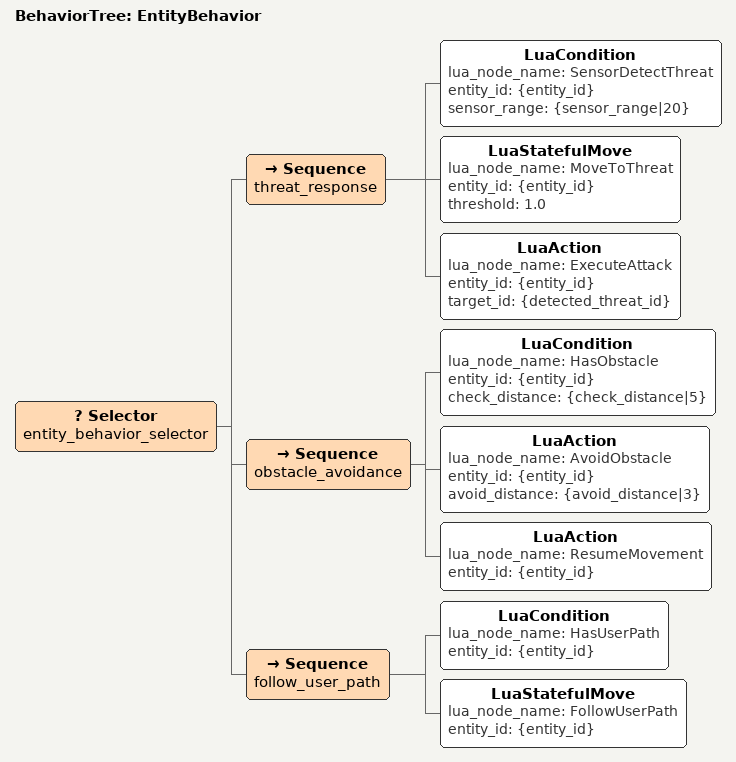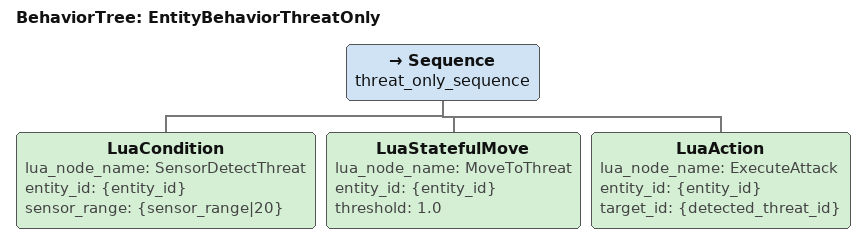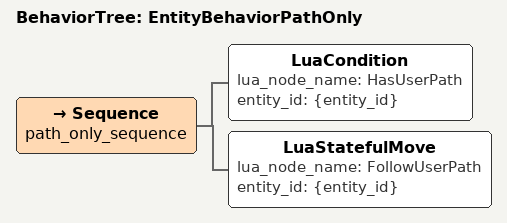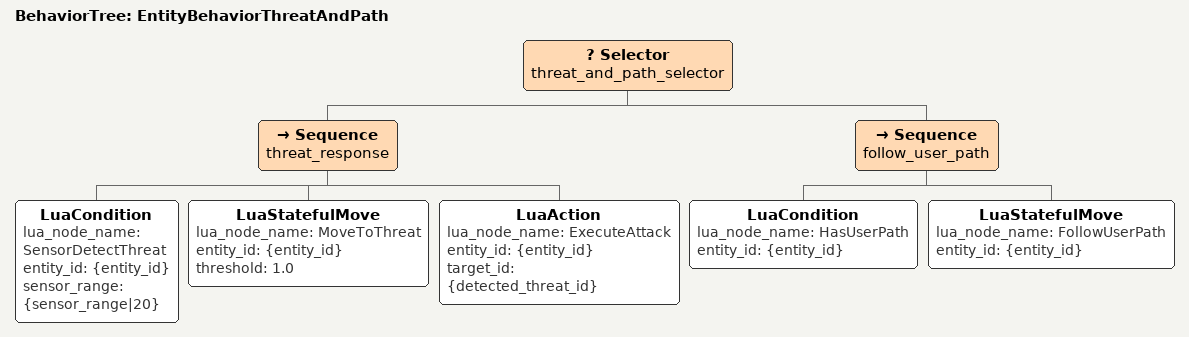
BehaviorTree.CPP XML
<?xml version="1.0"?>
<!--
    Entity Behavior Tree
    实体行为树定义

    优先级顺序（从高到低）：
    1. 威胁响应 - 检测并打击威胁
    2. 障碍物处理 - 检测并绕行障碍物
    3. 用户路线 - 执行用户输入的移动路线
-->
<root main_tree_to_execute="EntityBehavior">

    <!-- 主行为树：实体行为决策 -->
    <BehaviorTree ID="EntityBehavior">
        <Selector name="entity_behavior_selector">
            <!--
                分支1: 威胁响应（最高优先级）
                如果传感器探测到威胁，移动到威胁位置并执行打击
            -->
            <Sequence name="threat_response">
                <LuaCondition lua_node_name="SensorDetectThreat"
                              entity_id="{entity_id}"
                              sensor_range="{sensor_range|20}"/>
                <LuaStatefulMove lua_node_name="MoveToThreat"
                                  entity_id="{entity_id}"
                                  threshold="1.0"/>
                <LuaAction lua_node_name="ExecuteAttack"
                           entity_id="{entity_id}"
                           target_id="{detected_threat_id}"/>
            </Sequence>

            <!--
                分支2: 障碍物处理（中等优先级）
                如果前方有障碍物，绕行后继续移动
            -->
            <Sequence name="obstacle_avoidance">
                <LuaCondition lua_node_name="HasObstacle"
                              entity_id="{entity_id}"
                              check_distance="{check_distance|5}"/>
                <LuaAction lua_node_name="AvoidObstacle"
                           entity_id="{entity_id}"
                           avoid_distance="{avoid_distance|3}"/>
                <LuaAction lua_node_name="ResumeMovement"
                           entity_id="{entity_id}"/>
            </Sequence>

            <!--
                分支3: 执行用户输入路线（最低优先级）
                如果没有威胁和障碍物，执行用户设定的移动路线
            -->
            <Sequence name="follow_user_path">
                <LuaCondition lua_node_name="HasUserPath"
                              entity_id="{entity_id}"/>
                <LuaStatefulMove lua_node_name="FollowUserPath"
                                  entity_id="{entity_id}"/>
            </Sequence>
        </Selector>
    </BehaviorTree>

    <!-- 简化版行为树：仅威胁检测 -->
    <BehaviorTree ID="EntityBehaviorThreatOnly">
        <Sequence name="threat_only_sequence">
            <LuaCondition lua_node_name="SensorDetectThreat"
                          entity_id="{entity_id}"
                          sensor_range="{sensor_range|20}"/>
            <LuaStatefulMove lua_node_name="MoveToThreat"
                              entity_id="{entity_id}"
                              threshold="1.0"/>
            <LuaAction lua_node_name="ExecuteAttack"
                       entity_id="{entity_id}"
                       target_id="{detected_threat_id}"/>
        </Sequence>
    </BehaviorTree>

    <!-- 简化版行为树：仅用户路线 -->
    <BehaviorTree ID="EntityBehaviorPathOnly">
        <Sequence name="path_only_sequence">
            <LuaCondition lua_node_name="HasUserPath"
                          entity_id="{entity_id}"/>
            <LuaStatefulMove lua_node_name="FollowUserPath"
                              entity_id="{entity_id}"/>
        </Sequence>
    </BehaviorTree>

    <!-- 简化版行为树：威胁 + 用户路线（无障碍物） -->
    <BehaviorTree ID="EntityBehaviorThreatAndPath">
        <Selector name="threat_and_path_selector">
            <!-- 优先处理威胁 -->
            <Sequence name="threat_response">
                <LuaCondition lua_node_name="SensorDetectThreat"
                              entity_id="{entity_id}"
                              sensor_range="{sensor_range|20}"/>
                <LuaStatefulMove lua_node_name="MoveToThreat"
                                  entity_id="{entity_id}"
                                  threshold="1.0"/>
                <LuaAction lua_node_name="ExecuteAttack"
                           entity_id="{entity_id}"
                           target_id="{detected_threat_id}"/>
            </Sequence>

            <!-- 否则执行用户路线 -->
            <Sequence name="follow_user_path">
                <LuaCondition lua_node_name="HasUserPath"
                              entity_id="{entity_id}"/>
                <LuaStatefulMove lua_node_name="FollowUserPath"
                                  entity_id="{entity_id}"/>
            </Sequence>
        </Selector>
    </BehaviorTree>

</root>
